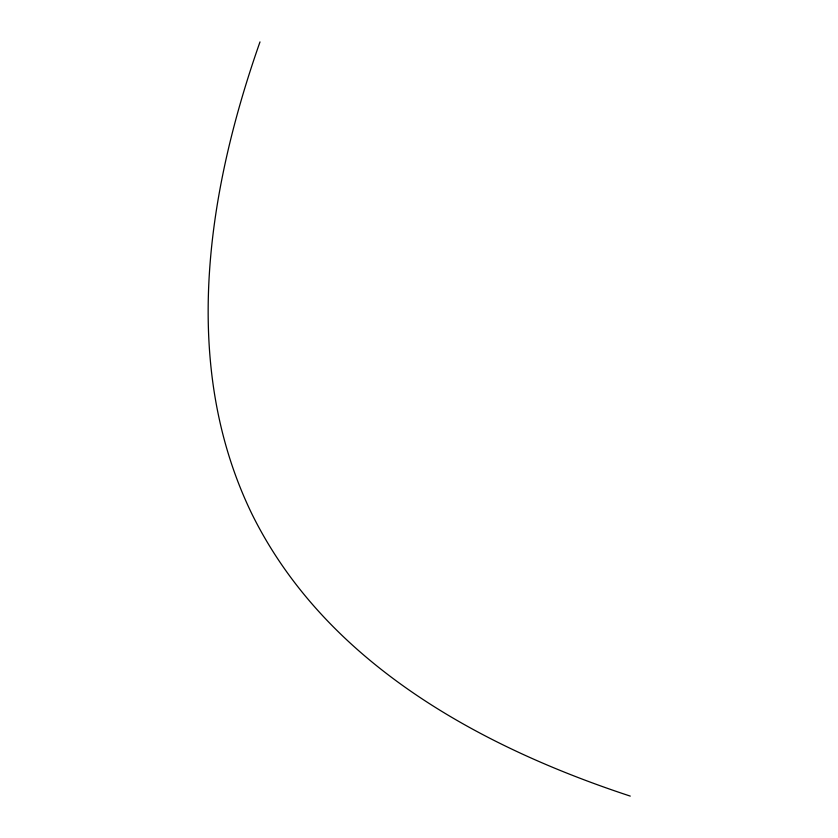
<?xml version="1.0" encoding="UTF-8"?>
<svg xmlns="http://www.w3.org/2000/svg" width="838" height="838" viewBox="0 0 838 838"><rect width="100%" height="100%" fill="white"/><g stroke="black" fill="none" stroke-linecap="round" stroke-linejoin="round"><path stroke-width="1.26" d="M260 41.9C207.154 192.049 179.688 365.504 252.039 514.228C325.333 662.261 479.231 746.449 630.26 796.1"/></g></svg>
